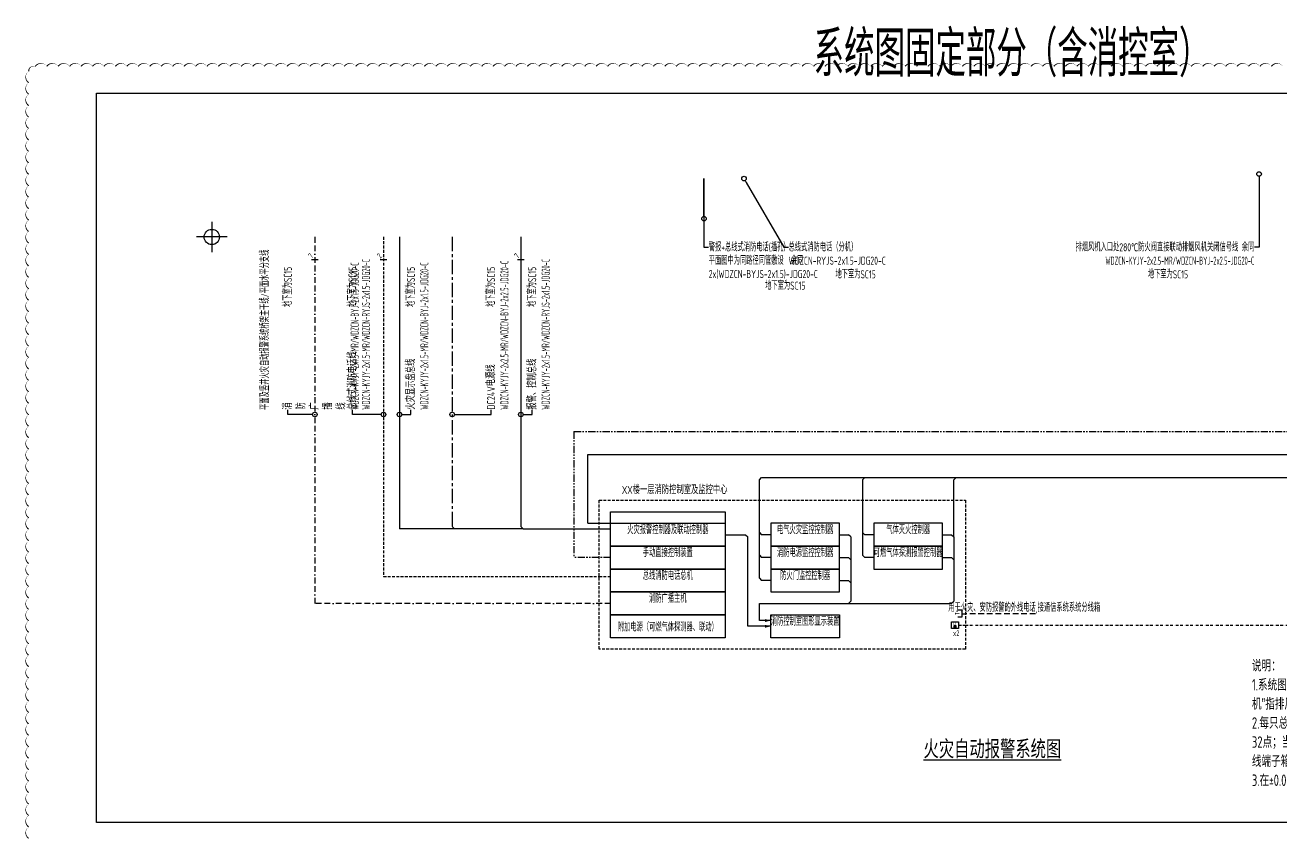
# Model space of a CAD drawing. Header units: millimetres. Extents: x -610917 to 349982, y -134386 to 210510.
# Drawn here: x -10002 to 44898, y 81898 to 117345 of the extents above; entities that cross this region are included whole.
import ezdxf
from ezdxf import colors
from ezdxf.entities.mleader import LeaderData, LeaderLine
from ezdxf.enums import TextEntityAlignment as Align
from ezdxf.math import Vec2, Vec3

# ---------------------------------------------------------------- set-up
doc = ezdxf.new("R2010")
doc.units = ezdxf.units.MM
doc.header["$LTSCALE"] = 500
doc.header["$MEASUREMENT"] = 0
for name, pattern in [('BORDER', [1.75, 0.5, -0.25, 0.5, -0.25, 0, -0.25]), ('BORDER2', [0.875, 0.25, -0.125, 0.25, -0.125, 0, -0.125]), ('CENTER', [2, 1.25, -0.25, 0.25, -0.25]), ('DASHED', [0.75, 0.5, -0.25]), ('HIDDEN', [0.375, 0.25, -0.125]), ('PHANTOM2', [1.25, 0.625, -0.125, 0.125, -0.125, 0.125, -0.125])]:
    doc.linetypes.add(name, pattern=pattern)
doc.layers.get('0').update_dxf_attribs({"linetype": 'CONTINUOUS'})
for name, color, linetype in [('E-BRST-WIRE', 2, 'BORDER'), ('E-CTRL-WIRE', 3, 'BORDER2'), ('E-FAS-DEVC', 3, 'CONTINUOUS'), ('E-FAS-WIRE', 4, 'CONTINUOUS'), ('E-FAS-WIRE2', 1, 'CENTER'), ('E-FAS-WIRE4', 4, 'PHANTOM2'), ('E-FAS-WIRE5', 4, 'HIDDEN'), ('E-GCS-DEVC', 3, 'CONTINUOUS'), ('E-GCS-WIRE', 4, 'DASHED'), ('E-REQU-DIMS', 30, 'CONTINUOUS'), ('E-UNIV-AB', 10, 'CONTINUOUS'), ('E-UNIV-DIAG2', 2, 'HIDDEN'), ('E-UNIV-EL', 140, 'CONTINUOUS'), ('E-UNIV-NOTE', 6, 'CONTINUOUS'), ('说明', 7, 'CONTINUOUS')]:
    doc.layers.add(name, color=color, linetype=linetype)
doc.styles.add('TH-STYLE1', font='Stfangso_0.ttf', dxfattribs={"width": 0.7})
doc.styles.add('TH-STYLE3', font='tssdeng.shx', dxfattribs={"width": 0.7, "bigfont": 'tssdchn.shx'})

# ---------------------------------------------------------------- blocks, each defined once
blk = doc.blocks.new('_DotBlank')
at = {"color": 0, "linetype": 'ByBlock', "lineweight": -2}
blk.add_line((-0.5, 0), (-1, 0), dxfattribs=at)
blk.add_circle((0, 0), 0.5, dxfattribs=at)
blk = doc.blocks.new('E-BFAS630-4')
blk.add_lwpolyline([(-1.5, -1.5), (-1.5, 1.5), (1.5, 1.5), (1.5, -1.5)], close=True)
at = {"layer": 'E-UNIV-EL'}
for points in [[(-0.5, -0.25), (-0.5, -1.25), (0.5, -1.25), (0.5, -0.25)], [(-0.3, -0.45), (-0.3, -1.05), (0.3, -1.05), (0.3, -0.45)]]:
    blk.add_lwpolyline(points, close=True, dxfattribs=at)
at = {"layer": 'E-UNIV-EL', "style": 'TH-STYLE3', "width": 0.5}
blk.add_attdef('F', text='', height=1.5, dxfattribs=at).set_placement((0, 0.75), align=Align.MIDDLE)
blk = doc.blocks.new('E-BGC10')
for p, q in [((-1.5, 1.5), (-1.5, 3.3)), ((1.5, 1.5), (-1.5, 1.5)), ((0, 1.5), (0, 0)), ((1.5, 1.5), (1.5, 3.3))]:
    blk.add_line(p, q)
at = {"layer": 'E-UNIV-EL', "style": 'TH-STYLE3', "width": 0.7}
blk.add_attdef('SOCKET', text='', height=2, dxfattribs=at).set_placement((0, 3.5), align=Align.MIDDLE)
blk = doc.blocks.new('E-ANNO04')
blk.add_line((-1, -1), (1, 1))
at = {"style": 'TH-STYLE3', "width": 0.7}
blk.add_attdef('N', text='', height=2.5, dxfattribs=at).set_placement((0, 2.5), align=Align.MIDDLE)
blk = doc.blocks.new('系统图固定部分（含消控室）')
at = {"layer": 'E-BRST-WIRE'}
for p in [(4500, 0), (17421, -16000)]:
    blk.add_line(p, (4500, -16000), dxfattribs=at)
at = {"layer": 'E-CTRL-WIRE'}
blk.add_line((32621, -16950), (32921, -16950), dxfattribs=at)
at = {"layer": 'E-FAS-DEVC'}
blk.add_line((17421, -12500), (22421, -12500), dxfattribs=at)
for points in [[(17421, -13500), (17421, -12000), (22421, -12000), (22421, -13500)], [(27421, -13500), (27421, -12500), (24421, -12500), (24421, -13500)], [(31921, -13500), (31921, -12500), (28921, -12500), (28921, -13500)], [(17421, -14500), (17421, -13500), (22421, -13500), (22421, -14500)], [(27421, -14500), (27421, -13500), (24421, -13500), (24421, -14500)], [(31921, -14500), (31921, -13500), (28921, -13500), (28921, -14500)], [(17421, -15500), (17421, -14500), (22421, -14500), (22421, -15500)], [(27421, -15500), (27421, -14500), (24421, -14500), (24421, -15500)], [(17421, -16500), (17421, -15500), (22421, -15500), (22421, -16500)], [(17421, -17500), (17421, -16500), (22421, -16500), (22421, -17500)], [(24421, -17500), (24421, -16500), (27421, -16500), (27421, -17500)]]:
    blk.add_lwpolyline(points, close=True, dxfattribs=at)
for points in [[(24171, -16750, 125, 0, 0), (24421, -16750, 0, 0, 0)], [(24171, -17000, 125, 0, 0), (24421, -17000, 0, 0, 0)]]:
    blk.add_lwpolyline(points, format="xyseb", dxfattribs=at)
at = {"layer": 'E-FAS-WIRE'}
for p, q in [((8200, 0), (8200, -12750)), ((13500, 0), (13500, -12650)), ((16421, -9500), (62899, -9500)), ((16421, -12500), (16421, -9500)), ((23921, -10600), (24021, -10500)), ((23921, -14900), (23921, -10600)), ((24021, -10500), (62899, -10500)), ((28421, -10600), (28521, -10500)), ((28421, -10600), (28421, -13900)), ((32421, -10600), (32521, -10500)), ((32421, -13100), (32421, -10600)), ((16421, -12500), (16921, -12500)), ((16921, -12500), (17421, -12500)), ((9900, -12750), (8200, -12750)), ((10600, -12750), (9900, -12750)), ((13600, -12750), (10600, -12750)), ((13600, -12750), (13500, -12650)), ((13600, -12750), (16921, -12750)), ((16921, -12750), (17421, -12750)), ((22421, -13000), (23321, -13000)), ((23321, -13000), (23421, -13100)), ((23421, -17000), (23421, -13100)), ((23921, -12900), (24021, -13000)), ((24421, -13000), (24021, -13000)), ((27421, -13000), (27821, -13000)), ((27921, -13100), (27821, -13000)), ((27921, -13100), (27921, -15900)), ((28421, -12900), (28521, -13000)), ((28921, -13000), (28521, -13000)), ((31921, -13000), (32321, -13000)), ((32321, -13000), (32421, -13100)), ((32421, -13100), (32421, -15900)), ((23921, -13900), (24021, -14000)), ((24421, -14000), (24021, -14000)), ((27421, -14000), (27821, -14000)), ((27821, -14000), (27921, -14100)), ((28421, -13900), (28521, -14000)), ((28921, -14000), (28521, -14000)), ((31921, -14000), (32321, -14000)), ((32321, -14000), (32421, -14100)), ((23921, -14900), (24021, -15000)), ((24421, -15000), (24021, -15000)), ((27421, -15000), (27821, -15000)), ((27821, -15000), (27921, -15100)), ((27921, -15900), (27821, -16000)), ((32321, -16000), (32421, -15900)), ((23921, -16750), (23921, -16000)), ((23921, -16000), (32321, -16000)), ((24421, -17000), (23421, -17000)), ((24421, -16750), (23921, -16750))]:
    blk.add_line(p, q, dxfattribs=at)
at = {"layer": 'E-FAS-WIRE2'}
for p in [(10500, 0), (10600, -12750)]:
    blk.add_line(p, (10500, -12650), dxfattribs=at)
at = {"layer": 'E-FAS-WIRE4'}
for p, q in [((15821, -8500), (15821, -14000)), ((15821, -8500), (62899, -8500)), ((16921, -14000), (15821, -14000)), ((17421, -14000), (16921, -14000))]:
    blk.add_line(p, q, dxfattribs=at)
at = {"layer": 'E-FAS-WIRE5'}
for p, q in [((7500, 0), (7500, -14825)), ((7500, -14825), (16921, -14825)), ((16921, -14825), (17421, -14825))]:
    blk.add_line(p, q, dxfattribs=at)
at = {"layer": 'E-GCS-WIRE'}
blk.add_line((35986, -16450), (32921, -16450), dxfattribs=at)
at = {"layer": 'E-UNIV-DIAG2'}
blk.add_lwpolyline([(16921, -18000), (16921, -11500), (32921, -11500), (32921, -18000)], close=True, dxfattribs=at)
at = {"layer": 'E-FAS-DEVC', "xscale": 100, "yscale": 100, "zscale": 100}
blk.add_blockref('E-BFAS630-4', (32471, -16950), dxfattribs=at).add_auto_attribs({'F': 'LT'})
at = {"layer": 'E-GCS-DEVC', "xscale": 100, "yscale": 100, "zscale": 100, "rotation": 90}
blk.add_blockref('E-BGC10', (32921, -16450), dxfattribs=at).add_auto_attribs({'SOCKET': 'T'})
at = {"layer": 'E-REQU-DIMS', "color": 6, "insert": (27246, -1456), "char_height": 350, "attachment_point": 1, "style": 'TH-STYLE3'}
blk.add_mtext('{\\W0.6;地下室为SC15}', dxfattribs=at)
at = {"layer": 'E-REQU-DIMS', "color": 6, "char_height": 350, "attachment_point": 4, "rotation": 90, "style": 'TH-STYLE3'}
for insert in [(3325, -3060), (6150, -3060), (8700, -3060), (12200, -3060), (14000, -3060)]:
    blk.add_mtext('{\\W0.6;地下室为SC15}', dxfattribs=dict(at, insert=insert))
at = {"layer": 'E-UNIV-NOTE', "style": 'TH-STYLE3', "width": 0.6}
blk.add_text('平面及竖井火灾自动报警系统桥架主干线/平面水平分支线', height=350, rotation=90, dxfattribs=at).set_placement((2325, -7550), align=Align.MIDDLE_LEFT)
at = {"layer": 'E-UNIV-NOTE', "style": 'TH-STYLE3', "width": 0.7}
blk.add_text('XX楼一层消防控制室及监控中心', height=350, rotation=360, dxfattribs=at).set_placement((20221, -11000), align=Align.MIDDLE)
at = {"layer": 'E-UNIV-NOTE', "style": 'TH-STYLE3', "width": 0.6}
for s, p in [('火灾报警控制器及联动控制器', (19921, -12750)), ('电气火灾监控控制器', (25921, -12750)), ('气体灭火控制器', (30421, -12750)), ('手动直接控制装置', (19921, -13750)), ('消防电源监控控制器', (25921, -13750)), ('可燃气体探测报警控制器', (30421, -13750)), ('总线消防电话总机', (19921, -14750)), ('防火门监控控制器', (25921, -14750)), ('消防广播主机', (19921, -15750)), ('用于火灾、安防报警的外线电话,接通信系统系统分线箱', (35491, -16177)), ('附加电源（可燃气体探测器、联动）', (19921, -17000)), ('消防控制室图形显示装置', (25921, -16750))]:
    blk.add_text(s, height=350, dxfattribs=at).set_placement(p, align=Align.MIDDLE)
at = {"layer": 'E-UNIV-NOTE', "insert": (45437, -18473), "char_height": 500, "width": 17877.26, "attachment_point": 1, "style": 'TH-STYLE3'}
blk.add_mtext('说明：\\P1.系统图中“防排烟风机”指排烟风机、正压风机、排风兼排烟风机等消防用的风机。系统图中“风机”指排风机、新风机、有风管的空调机等非消防用的风机。\\P2.每只总线短路隔离器保护的火灾探测器、手动火灾报警按钮和模块等消防设备的总数不应超过32点；当总线穿越防火分区时，应在穿越处设置总线短路隔离器。总线短路隔离器集中放置于接线端子箱内。系统图中每个短路隔离器后实际接入探测器数量以平面图为准。\\P3.在{\\H0.875x;±}0.000及以下，应以SC15导管代替JDG20导管。', dxfattribs=at)
at = {"layer": 'E-UNIV-NOTE', "insert": (34099, -22381), "char_height": 700, "attachment_point": 5, "style": 'TH-STYLE1'}
blk.add_mtext('{\\L火灾自动报警系统图}', dxfattribs=at)
at = {"layer": 'E-REQU-DIMS'}
ml = blk.add_multileader_mtext('Standard', dxfattribs=at)
ml.set_content('总线式消防电话线\\P{\\W0.5;WDZCN-KYJY-2x1.5-MR/WDZCN-RYJS-2x1.5-JDG20-C}', color=6, style='TH-STYLE3')
ml.set_leader_properties()
ml.set_arrow_properties(name='DOTBLANK')
ml.build(insert=Vec2(0, 0))
ml.multileader.update_dxf_attribs({"dogleg_length": 2, "arrow_head_size": 200, "scale": 100})
ctx = ml.context
ctx.base_point, ctx.scale, ctx.char_height, ctx.arrow_head_size, ctx.landing_gap_size, ctx.plane_origin, ctx.plane_x_axis, ctx.plane_y_axis = Vec3(6150, -7550), 100, 350, 200, 9, Vec3(4904, -4467), Vec3(0, 1), Vec3(-1, 0)
notes = []
notes.append((ctx, [(0, (1, 1, 0), (6150, -7750), (0, 1), 200, [(0, [(7500, -7750)], 0, [])])]))
ctx.mtext.insert, ctx.mtext.text_direction, ctx.mtext.rotation, ctx.mtext.flow_direction = Vec3(5975, -7541), Vec3(0, 1), 1.570796, 5
ml = blk.add_multileader_mtext('Standard', dxfattribs=at)
ml.set_content('报警、控制总线\\P{\\W0.5;WDZCN-KYJY-2x1.5-MR/WDZCN-RYJS-2x1.5-JDG20-C}', color=6, style='TH-STYLE3')
ml.set_leader_properties()
ml.set_arrow_properties(name='DOTBLANK')
ml.build(insert=Vec2(0, 0))
ml.multileader.update_dxf_attribs({"dogleg_length": 2, "arrow_head_size": 200, "scale": 100})
ctx = ml.context
ctx.base_point, ctx.scale, ctx.char_height, ctx.arrow_head_size, ctx.landing_gap_size, ctx.plane_origin, ctx.plane_x_axis, ctx.plane_y_axis = Vec3(14000, -7550), 100, 350, 200, 9, Vec3(15746, -4467), Vec3(0, 1), Vec3(-1, 0)
notes.append((ctx, [(0, (1, 1, 0), (14000, -7750), (0, 1), 200, [(0, [(13500, -7750)], 0, [])])]))
ctx.mtext.insert, ctx.mtext.text_direction, ctx.mtext.rotation, ctx.mtext.flow_direction = Vec3(13825, -7541), Vec3(0, 1), 1.570796, 5
ml = blk.add_multileader_mtext('Standard', dxfattribs=at)
ml.set_content('火灾显示盘总线\\P{\\W0.5;WDZCN-KYJY-2x1.5-MR/WDZCN-BYJ-2x1.5-JDG20-C}', color=6, style='TH-STYLE3')
ml.set_leader_properties()
ml.set_arrow_properties(name='DOTBLANK')
ml.build(insert=Vec2(0, 0))
ml.multileader.update_dxf_attribs({"dogleg_length": 2, "arrow_head_size": 200, "scale": 100})
ctx = ml.context
ctx.base_point, ctx.scale, ctx.char_height, ctx.arrow_head_size, ctx.landing_gap_size, ctx.plane_origin, ctx.plane_x_axis, ctx.plane_y_axis = Vec3(8700, -7550), 100, 350, 200, 9, Vec3(10446, -4467), Vec3(0, 1), Vec3(-1, 0)
notes.append((ctx, [(0, (1, 1, 0), (8700, -7750), (0, 1), 200, [(0, [(8200, -7750)], 0, [])])]))
ctx.mtext.insert, ctx.mtext.text_direction, ctx.mtext.rotation, ctx.mtext.flow_direction = Vec3(8525, -7541), Vec3(0, 1), 1.570796, 5
ml = blk.add_multileader_mtext('Standard', dxfattribs=at)
ml.set_content('DC24V电源线\\P{\\W0.5;WDZCN-KYJY-2x2.5-MR/WDZCN-BYJ-2x2.5-JDG20-C}', color=6, style='TH-STYLE3')
ml.set_leader_properties()
ml.set_arrow_properties(name='DOTBLANK')
ml.build(insert=Vec2(0, 0))
ml.multileader.update_dxf_attribs({"dogleg_length": 2, "arrow_head_size": 200, "scale": 100})
ctx = ml.context
ctx.base_point, ctx.scale, ctx.char_height, ctx.arrow_head_size, ctx.landing_gap_size, ctx.plane_origin, ctx.plane_x_axis, ctx.plane_y_axis = Vec3(12200, -7550), 100, 350, 200, 9, Vec3(13746, -4467), Vec3(0, 1), Vec3(-1, 0)
notes.append((ctx, [(0, (1, 1, 0), (12200, -7750), (0, 1), 200, [(0, [(10500, -7750)], 0, [])])]))
ctx.mtext.insert, ctx.mtext.text_direction, ctx.mtext.rotation, ctx.mtext.flow_direction = Vec3(12025, -7541), Vec3(0, 1), 1.570796, 5
ml = blk.add_multileader_mtext('Standard', dxfattribs=at)
ml.set_content('{\\W0.6;总线式消防电话（分机）\\PWDZCN-RYJS-2x1.5-JDG20-C}', color=6, style='TH-STYLE3')
ml.set_leader_properties()
ml.set_arrow_properties(name='DOTBLANK')
ml.build(insert=Vec2(0, 0))
ml.multileader.update_dxf_attribs({"dogleg_length": 2, "arrow_head_size": 200, "scale": 100})
ctx = ml.context
ctx.base_point, ctx.scale, ctx.char_height, ctx.arrow_head_size, ctx.landing_gap_size, ctx.plane_origin = Vec3(25186, -450), 100, 350, 200, 9, Vec3(26019, 1004)
notes.append((ctx, [(0, (1, 1, 0), (24986, -450), (1, 0), 200, [(1, [(23250, 2550)], 0, [])])]))
ctx.mtext.insert, ctx.mtext.flow_direction = Vec3(25195, -275), 5
ml = blk.add_multileader_mtext('Standard', dxfattribs=at)
ml.set_content('消防广播线\\P{\\W0.5;WDZCN-KYJY-2x1.5-MR/WDZCN-BYJ-2x1.5-JDG20-C}', color=6, style='TH-STYLE3')
ml.set_leader_properties()
ml.set_arrow_properties(name='DOTBLANK')
ml.build(insert=Vec2(0, 0))
ml.multileader.update_dxf_attribs({"dogleg_length": 2, "arrow_head_size": 200, "scale": 100})
ctx = ml.context
ctx.base_point, ctx.scale, ctx.char_height, ctx.arrow_head_size, ctx.landing_gap_size, ctx.plane_origin, ctx.plane_x_axis, ctx.plane_y_axis = Vec3(3325, -7550), 100, 350, 200, 9, Vec3(1579, -4467), Vec3(0, 1), Vec3(-1, 0)
notes.append((ctx, [(0, (1, 1, 0), (3325, -7750), (0, 1), 200, [(0, [(4500, -7750)], 0, [])])]))
ctx.mtext.insert, ctx.mtext.text_direction, ctx.mtext.rotation, ctx.mtext.width, ctx.mtext.flow_direction = Vec3(3150, -7541), Vec3(0, 1), 1.570796, 0.5, 5
for ctx, leaders in notes:
    for number, flags, end, landing, length, lines in leaders:
        leader = LeaderData()
        leader.index, (leader.has_last_leader_line, leader.has_dogleg_vector, leader.attachment_direction) = number, flags
        leader.last_leader_point, leader.dogleg_vector, leader.dogleg_length = Vec3(end), Vec3(landing), length
        for number, points, colour, breaks in lines:
            line = LeaderLine()
            line.index, line.vertices, line.color, line.breaks = number, Vec3.list(points), colors.encode_raw_color(colour), breaks
            leader.lines.append(line)
        ctx.leaders.append(leader)
blk = doc.blocks.new('联动关闭排烟风机信号线')
at = {"layer": 'E-REQU-DIMS', "color": 6, "insert": (-4859, -1006), "char_height": 350, "attachment_point": 1, "style": 'TH-STYLE3'}
blk.add_mtext('{\\W0.6;地下室为SC15}', dxfattribs=at)
at = {"layer": 'E-REQU-DIMS'}
ml = blk.add_multileader_mtext('Standard', dxfattribs=at)
ml.set_content('{\\W0.6;排烟风机入口处280℃防火阀直接联动排烟风机关闭信号线 余同\\P\\W0.5;WDZCN-KYJY-2x2.5-MR/WDZCN-BYJ-2x2.5-JDG20-C}', color=6, style='TH-STYLE3')
ml.set_leader_properties()
ml.set_arrow_properties(name='DOTBLANK')
ml.build(insert=Vec2(0, 0))
ml.multileader.update_dxf_attribs({"dogleg_length": 2, "arrow_head_size": 200, "scale": 100})
ctx = ml.context
ctx.base_point, ctx.scale, ctx.char_height, ctx.arrow_head_size, ctx.landing_gap_size, ctx.plane_origin = Vec3(-6216, 0), 100, 350, 200, 9, Vec3(-283, 1454)
ctx.text_align_type = 2
notes = []
notes.append((ctx, [(0, (1, 1, 0), (0, 0), (-1, 0), 200, [(1, [(0, 3200)], 0, [])])]))
ctx.mtext.insert, ctx.mtext.alignment, ctx.mtext.flow_direction = Vec3(-209, 175), 3, 5
for ctx, leaders in notes:
    for number, flags, end, landing, length, lines in leaders:
        leader = LeaderData()
        leader.index, (leader.has_last_leader_line, leader.has_dogleg_vector, leader.attachment_direction) = number, flags
        leader.last_leader_point, leader.dogleg_vector, leader.dogleg_length = Vec3(end), Vec3(landing), length
        for number, points, colour, breaks in lines:
            line = LeaderLine()
            line.index, line.vertices, line.color, line.breaks = number, Vec3.list(points), colors.encode_raw_color(colour), breaks
            leader.lines.append(line)
        ctx.leaders.append(leader)
blk = doc.blocks.new('液位信号线路模块（含消控室）')
at = {"layer": 'E-CTRL-WIRE'}
for p, q in [((65700, -16950), (65700, 0)), ((32921, -16950), (65700, -16950))]:
    blk.add_line(p, q, dxfattribs=at)
at = {"layer": 'E-REQU-DIMS', "color": 6, "insert": (66200, -3060), "char_height": 350, "attachment_point": 4, "rotation": 90, "style": 'TH-STYLE3'}
blk.add_mtext('{\\W0.6;地下室为SC15}', dxfattribs=at)
at = {"layer": 'E-REQU-DIMS'}
ml = blk.add_multileader_mtext('Standard', dxfattribs=at)
ml.set_content('消防控制室消防水箱、水池液位显示\\P{\\W0.5;WDZCN-KYJY-4x2.5-MR/WDZCN-BYJ-4x2.5-JDG20-C}', color=6, style='TH-STYLE3')
ml.set_leader_properties()
ml.set_arrow_properties(name='DOTBLANK')
ml.build(insert=Vec2(0, 0))
ml.multileader.update_dxf_attribs({"dogleg_length": 2, "arrow_head_size": 200, "scale": 100})
ctx = ml.context
ctx.base_point, ctx.scale, ctx.char_height, ctx.arrow_head_size, ctx.landing_gap_size, ctx.plane_origin, ctx.plane_x_axis, ctx.plane_y_axis = Vec3(66200, -7550), 100, 350, 200, 9, Vec3(67946, -4467), Vec3(0, 1), Vec3(-1, 0)
notes = []
notes.append((ctx, [(0, (1, 1, 0), (66200, -7750), (0, 1), 200, [(0, [(65700, -7750)], 0, [])])]))
ctx.mtext.insert, ctx.mtext.text_direction, ctx.mtext.rotation, ctx.mtext.flow_direction = Vec3(66025, -7541), Vec3(0, 1), 1.570796, 5
for ctx, leaders in notes:
    for number, flags, end, landing, length, lines in leaders:
        leader = LeaderData()
        leader.index, (leader.has_last_leader_line, leader.has_dogleg_vector, leader.attachment_direction) = number, flags
        leader.last_leader_point, leader.dogleg_vector, leader.dogleg_length = Vec3(end), Vec3(landing), length
        for number, points, colour, breaks in lines:
            line = LeaderLine()
            line.index, line.vertices, line.color, line.breaks = number, Vec3.list(points), colors.encode_raw_color(colour), breaks
            leader.lines.append(line)
        ctx.leaders.append(leader)
blk = doc.blocks.new('警报及总线电话线路模块')
at = {"layer": 'E-REQU-DIMS', "color": 6, "insert": (24176, -1949), "char_height": 350, "attachment_point": 1, "style": 'TH-STYLE3'}
blk.add_mtext('{\\W0.6;地下室为SC15}', dxfattribs=at)
at = {"layer": 'E-REQU-DIMS'}
ml = blk.add_multileader_mtext('Standard', dxfattribs=at)
ml.set_content('{\\W0.6;警报+总线式消防电话(插孔）\\P平面图中为同路径同管敷设  余同\\P2x(WDZCN-BYJS-2x1.5)-JDG20-C}', color=6, style='TH-STYLE3')
ml.set_leader_properties()
ml.set_arrow_properties(name='DOTBLANK')
ml.build(insert=Vec2(0, 0))
ml.multileader.update_dxf_attribs({"dogleg_length": 2, "arrow_head_size": 200, "scale": 100})
ctx = ml.context
ctx.base_point, ctx.scale, ctx.char_height, ctx.arrow_head_size, ctx.landing_gap_size, ctx.plane_origin = Vec3(21700, -450), 100, 350, 200, 9, Vec3(21783, 1004)
notes = []
notes.append((ctx, [(0, (1, 1, 0), (21500, -450), (1, 0), 200, [(1, [(21500, 800), (21500, 2550)], 0, [])])]))
ctx.mtext.insert, ctx.mtext.flow_direction = Vec3(21709, -275), 5
for ctx, leaders in notes:
    for number, flags, end, landing, length, lines in leaders:
        leader = LeaderData()
        leader.index, (leader.has_last_leader_line, leader.has_dogleg_vector, leader.attachment_direction) = number, flags
        leader.last_leader_point, leader.dogleg_vector, leader.dogleg_length = Vec3(end), Vec3(landing), length
        for number, points, colour, breaks in lines:
            line = LeaderLine()
            line.index, line.vertices, line.color, line.breaks = number, Vec3.list(points), colors.encode_raw_color(colour), breaks
            leader.lines.append(line)
        ctx.leaders.append(leader)

msp = doc.modelspace()

# ---------------------------------------------------------------- linework, layer by layer
at = {"layer": 'E-UNIV-AB'}
msp.add_lwpolyline([(44941, 115545, 0, 50, 0.520567), (44441, 115545, 0, 50, 0.520567), (43941, 115545, 0, 50, 0.520567), (43441, 115545, 0, 50, 0.520567), (42941, 115545, 0, 50, 0.520567), (42441, 115545, 0, 50, 0.520567), (41941, 115545, 0, 50, 0.520567), (41441, 115545, 0, 50, 0.520567), (40941, 115545, 0, 50, 0.520567), (40441, 115545, 0, 50, 0.520567), (39941, 115545, 0, 50, 0.520567), (39441, 115545, 0, 50, 0.520567), (38941, 115545, 0, 50, 0.520567), (38441, 115545, 0, 50, 0.520567), (37941, 115545, 0, 50, 0.520567), (37441, 115545, 0, 50, 0.520567), (36941, 115545, 0, 50, 0.520567), (36441, 115545, 0, 50, 0.520567), (35941, 115545, 0, 50, 0.520567), (35441, 115545, 0, 50, 0.520567), (34941, 115545, 0, 50, 0.520567), (34441, 115545, 0, 50, 0.520567), (33941, 115545, 0, 50, 0.520567), (33441, 115545, 0, 50, 0.520567), (32941, 115545, 0, 50, 0.520567), (32441, 115545, 0, 50, 0.520567), (31941, 115545, 0, 50, 0.520567), (31441, 115545, 0, 50, 0.520567), (30941, 115545, 0, 50, 0.520567), (30441, 115545, 0, 50, 0.520567), (29941, 115545, 0, 50, 0.520567), (29441, 115545, 0, 50, 0.520567), (28941, 115545, 0, 50, 0.520567), (28441, 115545, 0, 50, 0.520567), (27941, 115545, 0, 50, 0.520567), (27441, 115545, 0, 50, 0.520567), (26941, 115545, 0, 50, 0.520567), (26441, 115545, 0, 50, 0.520567), (25941, 115545, 0, 50, 0.520567), (25441, 115545, 0, 50, 0.520567), (24941, 115545, 0, 50, 0.520567), (24441, 115545, 0, 50, 0.520567), (23941, 115545, 0, 50, 0.520567), (23441, 115545, 0, 50, 0.520567), (22941, 115545, 0, 50, 0.520567), (22441, 115545, 0, 50, 0.520567), (21941, 115545, 0, 50, 0.520567), (21441, 115545, 0, 50, 0.520567), (20941, 115545, 0, 50, 0.520567), (20441, 115545, 0, 50, 0.520567), (19941, 115545, 0, 50, 0.520567), (19441, 115545, 0, 50, 0.520567), (18941, 115545, 0, 50, 0.520567), (18441, 115545, 0, 50, 0.520567), (17941, 115545, 0, 50, 0.520567), (17441, 115545, 0, 50, 0.520567), (16941, 115545, 0, 50, 0.520567), (16441, 115545, 0, 50, 0.520567), (15941, 115545, 0, 50, 0.520567), (15441, 115545, 0, 50, 0.520567), (14941, 115545, 0, 50, 0.520567), (14441, 115545, 0, 50, 0.520567), (13941, 115545, 0, 50, 0.520567), (13441, 115545, 0, 50, 0.520567), (12941, 115545, 0, 50, 0.520567), (12441, 115545, 0, 50, 0.520567), (11941, 115545, 0, 50, 0.520567), (11441, 115545, 0, 50, 0.520567), (10941, 115545, 0, 50, 0.520567), (10441, 115545, 0, 50, 0.520567), (9941, 115545, 0, 50, 0.520567), (9441, 115545, 0, 50, 0.520567), (8941, 115545, 0, 50, 0.520567), (8441, 115545, 0, 50, 0.520567), (7941, 115545, 0, 50, 0.520567), (7441, 115545, 0, 50, 0.520567), (6941, 115545, 0, 50, 0.520567), (6441, 115545, 0, 50, 0.520567), (5941, 115545, 0, 50, 0.520567), (5441, 115545, 0, 50, 0.520567), (4941, 115545, 0, 50, 0.520567), (4441, 115545, 0, 50, 0.520567), (3941, 115545, 0, 50, 0.520567), (3441, 115545, 0, 50, 0.520567), (2941, 115545, 0, 50, 0.520567), (2441, 115545, 0, 50, 0.520567), (1941, 115545, 0, 50, 0.520567), (1441, 115545, 0, 50, 0.520567), (941, 115545, 0, 50, 0.520567), (441, 115545, 0, 50, 0.520567), (-59, 115545, 0, 50, 0.520567), (-559, 115545, 0, 50, 0.520567), (-1059, 115545, 0, 50, 0.520567), (-1559, 115545, 0, 50, 0.520567), (-2059, 115545, 0, 50, 0.520567), (-2559, 115545, 0, 50, 0.520567), (-3059, 115545, 0, 50, 0.520567), (-3559, 115545, 0, 50, 0.520567), (-4059, 115545, 0, 50, 0.520567), (-4559, 115545, 0, 50, 0.520567), (-5059, 115545, 0, 50, 0.520567), (-5559, 115545, 0, 50, 0.520567), (-6059, 115545, 0, 50, 0.520567), (-6559, 115545, 0, 50, 0.520567), (-7059, 115545, 0, 50, 0.520567), (-7559, 115545, 0, 50, 0.520567), (-8059, 115545, 0, 50, 0.520567), (-8559, 115545, 0, 50, 0.520567), (-9059, 115545, 0, 50, 0.520567), (-9559, 115545, 0, 50, 0.520567), (-9847, 115333, 0, 50, 0.520567), (-9847, 114833, 0, 50, 0.520567), (-9847, 114333, 0, 50, 0.520567), (-9847, 113833, 0, 50, 0.520567), (-9847, 113333, 0, 50, 0.520567), (-9847, 112833, 0, 50, 0.520567), (-9847, 112333, 0, 50, 0.520567), (-9847, 111833, 0, 50, 0.520567), (-9847, 111333, 0, 50, 0.520567), (-9847, 110833, 0, 50, 0.520567), (-9847, 110333, 0, 50, 0.520567), (-9847, 109833, 0, 50, 0.520567), (-9847, 109333, 0, 50, 0.520567), (-9847, 108833, 0, 50, 0.520567), (-9847, 108333, 0, 50, 0.520567), (-9847, 107833, 0, 50, 0.520567), (-9847, 107333, 0, 50, 0.520567), (-9847, 106833, 0, 50, 0.520567), (-9847, 106333, 0, 50, 0.520567), (-9847, 105833, 0, 50, 0.520567), (-9847, 105333, 0, 50, 0.520567), (-9847, 104833, 0, 50, 0.520567), (-9847, 104333, 0, 50, 0.520567), (-9847, 103833, 0, 50, 0.520567), (-9847, 103333, 0, 50, 0.520567), (-9847, 102833, 0, 50, 0.520567), (-9847, 102333, 0, 50, 0.520567), (-9847, 101833, 0, 50, 0.520567), (-9847, 101333, 0, 50, 0.520567), (-9847, 100833, 0, 50, 0.520567), (-9847, 100333, 0, 50, 0.520567), (-9847, 99833, 0, 50, 0.520567), (-9847, 99333, 0, 50, 0.520567), (-9847, 98833, 0, 50, 0.520567), (-9847, 98333, 0, 50, 0.520567), (-9847, 97833, 0, 50, 0.520567), (-9847, 97333, 0, 50, 0.520567), (-9847, 96833, 0, 50, 0.520567), (-9847, 96333, 0, 50, 0.520567), (-9847, 95833, 0, 50, 0.520567), (-9847, 95333, 0, 50, 0.520567), (-9847, 94833, 0, 50, 0.520567), (-9847, 94333, 0, 50, 0.520567), (-9847, 93833, 0, 50, 0.520567), (-9847, 93333, 0, 50, 0.520567), (-9847, 92833, 0, 50, 0.520567), (-9847, 92333, 0, 50, 0.520567), (-9847, 91833, 0, 50, 0.520567), (-9847, 91333, 0, 50, 0.520567), (-9847, 90833, 0, 50, 0.520567), (-9847, 90333, 0, 50, 0.520567), (-9847, 89833, 0, 50, 0.520567), (-9847, 89333, 0, 50, 0.520567), (-9847, 88833, 0, 50, 0.520567), (-9847, 88333, 0, 50, 0.520567), (-9847, 87833, 0, 50, 0.520567), (-9847, 87333, 0, 50, 0.520567), (-9847, 86833, 0, 50, 0.520567), (-9847, 86333, 0, 50, 0.520567), (-9847, 85833, 0, 50, 0.520567), (-9847, 85333, 0, 50, 0.520567), (-9847, 84833, 0, 50, 0.520567), (-9847, 84333, 0, 50, 0.520567), (-9847, 83833, 0, 50, 0.520567), (-9847, 83333, 0, 50, 0.520567), (-9847, 82833, 0, 50, 0.520567), (-9847, 82333, 0, 50, 0.520567), (-9847, 81833, 0, 50, 0.520567)], format="xyseb", dxfattribs=at)
at = {"layer": '说明'}
for p, q in [((-1848, 108763), (-1848, 107426)), ((-1180, 108094), (-2516, 108094))]:
    msp.add_line(p, q, dxfattribs=at)
msp.add_lwpolyline([(73068, 82522), (-6887, 82522), (-6887, 114380), (73068, 114380)], close=True, dxfattribs=at)
msp.add_circle((-1848, 108094), 334, dxfattribs=at)

# ---------------------------------------------------------------- block references
at = {"layer": 'E-UNIV-NOTE'}
msp.add_blockref('系统图固定部分（含消控室）', (-1848, 108094), dxfattribs=at)
ref = msp.add_blockref('E-ANNO04', (2652, 107094), dxfattribs=dict(at, xscale=-100.0000000000014, yscale=100, zscale=100, rotation=44.99999999999704))
ref.add_attrib('N', '7', dxfattribs={"layer": '0', "height": 250, "rotation": 45, "style": 'TH-STYLE3', "width": 0.7}).set_placement((2475, 107271), align=Align.MIDDLE)
ref = msp.add_blockref('E-ANNO04', (5652, 107094), dxfattribs=dict(at, xscale=-100.0000000000014, yscale=100, zscale=100, rotation=44.99999999999704))
ref.add_attrib('N', '2', dxfattribs={"layer": '0', "height": 250, "rotation": 45, "style": 'TH-STYLE3', "width": 0.7}).set_placement((5475, 107271), align=Align.MIDDLE)
ref = msp.add_blockref('E-ANNO04', (11652, 107094), dxfattribs=dict(at, xscale=-99.9999999999963, yscale=100, zscale=100, rotation=45))
ref.add_attrib('N', '7', dxfattribs={"layer": '0', "height": 250, "rotation": 45, "style": 'TH-STYLE3', "width": 0.7}).set_placement((11475, 107271), align=Align.MIDDLE)
at = {"layer": '说明'}
for name, p in [('液位信号线路模块（含消控室）', (-1848, 108094)), ('联动关闭排烟风机信号线', (43902, 107644)), ('警报及总线电话线路模块', (-1848, 108094))]:
    msp.add_blockref(name, p, dxfattribs=at)

# ---------------------------------------------------------------- texts
at = {"layer": 'E-UNIV-NOTE', "style": 'TH-STYLE3', "width": 0.7}
for s, height, p in [('系统图固定部分（含消控室）', 2000, (33091, 116203)), ('x2', 250, (30673, 90794))]:
    msp.add_text(s, height=height, dxfattribs=at).set_placement(p, align=Align.MIDDLE)

doc.saveas('drawing.dxf')
